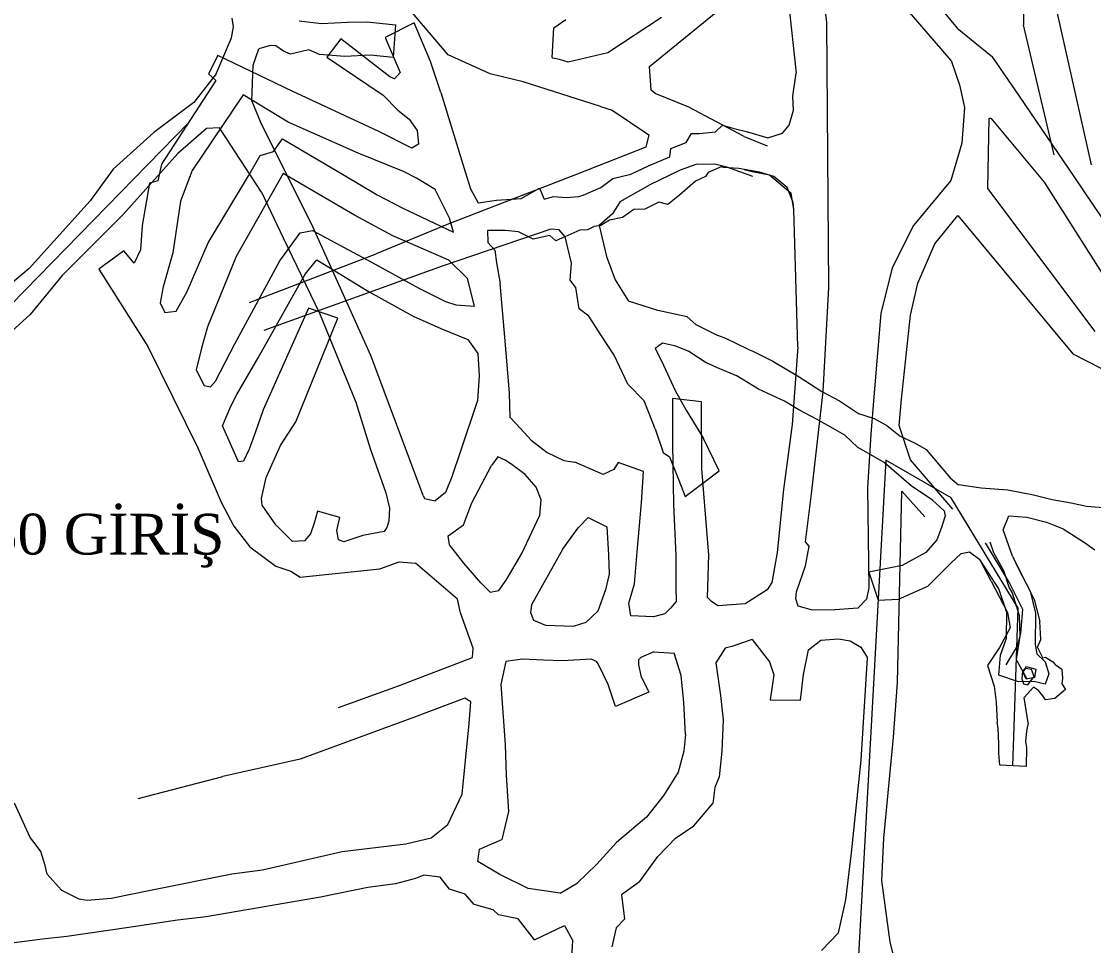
# Model space of a CAD drawing. Header units: metres. Extents: x 539087 to 539738, y 4477622 to 4478004.
# Drawn here: x 539239.9 to 539371.5, y 4477763 to 4477876.4 of the extents above; entities that cross this region are included whole.
import ezdxf

# ---------------------------------------------------------------- set-up
doc = ezdxf.new("R2010")
doc.units = ezdxf.units.M
for name, color, linetype, lineweight in [('GEOFENCE', 3, 'Continuous', 0), ('KAT_1440', 85, 'Continuous', 0), ('KAT_1450', 113, 'Continuous', 0), ('KAT_1457_ÜST', 1, 'Continuous', 0), ('YAZıLAR', 1, 'Continuous', 0)]:
    doc.layers.add(name, color=color, linetype=linetype, lineweight=lineweight)
doc.styles.get("Standard").update_dxf_attribs({"font": 'times.ttf'})

msp = doc.modelspace()

# ---------------------------------------------------------------- linework, layer by layer
at = {"layer": 'GEOFENCE'}
for p, q in [((539233.03, 4477835.89), (539260.45, 4477863.99, 1443.62)), ((539345.99, 4477822.56, 1447.53), (539342.55, 4477760.35)), ((539354.02, 4477817.93, 1453.49), (539345.99, 4477822.56, 1447.53)), ((539362.21, 4477804.4, 1458.7), (539354.02, 4477817.93, 1453.49)), ((539361.58, 4477785.06, 1451.94), (539362.21, 4477804.4, 1458.7))]:
    msp.add_line(p, q, dxfattribs=at)
at = {"layer": 'KAT_1440'}
for p, q in [((539348.05, 4477883.74, 1445.96), (539354.74, 4477875.54, 1446.83)), ((539338.76, 4477876.24, 1441.92), (539338.18, 4477881.17, 1441.72)), ((539353.99, 4477871.58, 1443.44), (539345.11, 4477881.93, 1446.18)), ((539334.05, 4477878.7, 1441.94), (539335, 4477870.02, 1442.27)), ((539288.13, 4477876.19, 1442.1), (539284.54, 4477874.42, 1442.11)), ((539290.13, 4477871.45, 1442.17), (539288.13, 4477876.19, 1442.1)), ((539338.98, 4477843.73, 1442.38), (539338.76, 4477876.24, 1441.92)), ((539284.54, 4477874.42, 1442.11), (539286.39, 4477870.13, 1442.1)), ((539354.74, 4477875.54, 1446.83), (539359.06, 4477872.04, 1443.44)), ((539279.1, 4477874.25, 1442.46), (539277.4, 4477872, 1442.46)), ((539285.14, 4477869.57, 1442.17), (539279.1, 4477874.25, 1442.46)), ((539264.01, 4477872.18, 1443.56), (539262.86, 4477869.95, 1443.64)), ((539273.16, 4477867.83, 1442.69), (539264.01, 4477872.18, 1443.56)), ((539277.4, 4477872, 1442.46), (539284.32, 4477867.31, 1441.98)), ((539362.4, 4477867.22, 1441.87), (539359.06, 4477872.04, 1443.44)), ((539291.4, 4477867.66, 1442), (539290.13, 4477871.45, 1442.17)), ((539353.99, 4477871.58, 1443.44), (539355.03, 4477868.61, 1442.36)), ((539263.78, 4477869.11, 1443.64), (539257.11, 4477858.88, 1443.6)), ((539262.86, 4477869.95, 1443.64), (539263.78, 4477869.11, 1443.64)), ((539285.7, 4477869.33, 1442.43), (539285.14, 4477869.57, 1442.17)), ((539286.39, 4477870.13, 1442.1), (539285.7, 4477869.33, 1442.43)), ((539334.58, 4477867.22, 1442.27), (539335, 4477870.02, 1442.27)), ((539283.78, 4477862.87, 1442.15), (539273.16, 4477867.83, 1442.69)), ((539355.03, 4477868.61, 1442.36), (539355.65, 4477865.81, 1442.36)), ((539267.13, 4477867.39, 1443.14), (539260.87, 4477858.1, 1443.59)), ((539272.67, 4477864.03, 1442.36), (539267.13, 4477867.39, 1443.14)), ((539284.32, 4477867.31, 1441.98), (539286.12, 4477865.51, 1442.12)), ((539291.4, 4477867.66, 1442), (539294.4, 4477857.79, 1442.2)), ((539334.65, 4477865.47, 1442.32), (539334.58, 4477867.22, 1442.27)), ((539369.17, 4477857.23, 1439.57), (539362.4, 4477867.22, 1441.87)), ((539286.12, 4477865.51, 1442.12), (539287.5, 4477864.39, 1442.04)), ((539334.12, 4477863.64, 1442.48), (539334.65, 4477865.47, 1442.32)), ((539355.65, 4477865.81, 1442.36), (539355.33, 4477861.43, 1442.26)), ((539281.23, 4477860.21, 1441.88), (539272.67, 4477864.03, 1442.36)), ((539287.5, 4477864.39, 1442.04), (539288.5, 4477863.01, 1441.25)), ((539358.5, 4477855.89, 1442.27), (539358.65, 4477864.5, 1442.2)), ((539358.65, 4477864.5, 1442.2), (539358.87, 4477864.51, 1442.34)), ((539358.87, 4477864.51, 1442.34), (539365.43, 4477856.67, 1439.84)), ((539287.84, 4477860.83, 1441.07), (539283.78, 4477862.87, 1442.15)), ((539288.5, 4477863.01, 1441.25), (539288.64, 4477861.34, 1441.27)), ((539321.48, 4477861.53, 1442.67), (539322.15, 4477862.64, 1442.69)), ((539322.15, 4477862.64, 1442.69), (539323.12, 4477862.61, 1442.71)), ((539323.12, 4477862.61, 1442.71), (539325.09, 4477862.82, 1442.71)), ((539325.09, 4477862.82, 1442.71), (539325.94, 4477863.67, 1442.68)), ((539325.94, 4477863.67, 1442.68), (539327.21, 4477863.27, 1442.66)), ((539327.21, 4477863.27, 1442.66), (539329.01, 4477862.82, 1442.78)), ((539329.01, 4477862.82, 1442.78), (539331.53, 4477862.1, 1442.69)), ((539331.53, 4477862.1, 1442.69), (539333.31, 4477862.65, 1442.44)), ((539333.31, 4477862.65, 1442.44), (539334.12, 4477863.64, 1442.48)), ((539270.87, 4477860.4, 1445), (539271.95, 4477861.99, 1442.35)), ((539271.95, 4477861.99, 1442.35), (539279.52, 4477857.51, 1442.47)), ((539288.64, 4477861.34, 1441.27), (539287.84, 4477860.83, 1441.07)), ((539319.61, 4477860.8, 1442.71), (539321.48, 4477861.53, 1442.67)), ((539355.33, 4477861.43, 1442.26), (539353.95, 4477856.86, 1442.17)), ((539267.79, 4477857.45, 1443.45), (539269.24, 4477859.95, 1445.3)), ((539269.24, 4477859.95, 1445.3), (539270.87, 4477860.4, 1445)), ((539286.82, 4477857.95, 1442.14), (539281.23, 4477860.21, 1441.88)), ((539319.47, 4477859.78, 1442.74), (539319.61, 4477860.8, 1442.71)), ((539257.11, 4477858.88, 1443.6), (539256.68, 4477856.82, 1443.75)), ((539314.69, 4477857.65, 1443.1), (539316.88, 4477858.65, 1442.83)), ((539316.88, 4477858.65, 1442.83), (539319.47, 4477859.78, 1442.74)), ((539325.86, 4477858.6, 1442.87), (539324.18, 4477857.83, 1442.84)), ((539325.86, 4477858.51, 1442.81), (539325.86, 4477858.6, 1442.87)), ((539326.02, 4477858.47, 1442.75), (539325.86, 4477858.51, 1442.81)), ((539251.2, 4477858.24, 1450.28), (539248.38, 4477854.38, 1449.83)), ((539260.87, 4477858.1, 1443.59), (539259.43, 4477854.34, 1443.71)), ((539262.82, 4477849.2, 1442.69), (539267.79, 4477857.45, 1443.45)), ((539272.04, 4477857.71, 1445.27), (539266.29, 4477847.53, 1442.77)), ((539280.8, 4477852.61, 1441.59), (539272.04, 4477857.71, 1445.27)), ((539279.52, 4477857.51, 1442.47), (539283.56, 4477855.11, 1442.18)), ((539288.41, 4477857.16, 1442.13), (539286.82, 4477857.95, 1442.14)), ((539294.4, 4477857.79, 1442.2), (539295.04, 4477855.85, 1442.03)), ((539312.51, 4477857.09, 1443.01), (539314.69, 4477857.65, 1443.1)), ((539323.86, 4477857.36, 1442.91), (539322.64, 4477856.77, 1442.88)), ((539324.18, 4477857.83, 1442.84), (539323.86, 4477857.36, 1442.91)), ((539327.97, 4477858.33, 1442.8), (539326.02, 4477858.47, 1442.75)), ((539330.5, 4477857.89, 1442.7), (539327.97, 4477858.33, 1442.8)), ((539328.6, 4477858.21, 1442.62), (539329.58, 4477857.97, 1442.42)), ((539329.58, 4477857.97, 1442.62), (539331.73, 4477857.54, 1442.42)), ((539332.26, 4477857.35, 1442.43), (539330.5, 4477857.89, 1442.7)), ((539331.73, 4477857.54, 1442.42), (539334.36, 4477855.31, 1442.42)), ((539333.87, 4477855.99, 1442.42), (539332.26, 4477857.35, 1442.43)), ((539379.72, 4477841.63, 1434.59), (539369.17, 4477857.23, 1439.57)), ((539255.64, 4477856.52, 1443.79), (539254.75, 4477851.35, 1443)), ((539256.68, 4477856.82, 1443.75), (539255.64, 4477856.52, 1443.79)), ((539290.69, 4477855.78, 1442.14), (539288.41, 4477857.16, 1442.13)), ((539301.26, 4477854.67, 1442.76), (539303.51, 4477855.91, 1442.86)), ((539303.51, 4477855.91, 1442.86), (539304.08, 4477854.57, 1442.86)), ((539308.84, 4477855.05, 1442.92), (539311.01, 4477855.99, 1443.05)), ((539311.01, 4477855.99, 1443.05), (539312.51, 4477857.09, 1443.01)), ((539322.64, 4477856.77, 1442.88), (539320.67, 4477855.06, 1443.05)), ((539334.6, 4477854.17, 1442.48), (539333.87, 4477855.99, 1442.42)), ((539353.95, 4477856.86, 1442.17), (539349.38, 4477851.36, 1442.71)), ((539371.69, 4477838.34, 1442.1), (539358.5, 4477855.89, 1442.27)), ((539365.43, 4477856.67, 1439.84), (539376.45, 4477839.26, 1434.72)), ((539283.56, 4477855.11, 1442.18), (539286.73, 4477853.49, 1442.28)), ((539292.45, 4477852.25, 1442.24), (539290.69, 4477855.78, 1442.14)), ((539295.04, 4477855.85, 1442.03), (539295.96, 4477854.12, 1442.03)), ((539298.23, 4477854.47, 1442.41), (539301.26, 4477854.67, 1442.76)), ((539304.08, 4477854.57, 1442.86), (539305.2, 4477854.91, 1442.8)), ((539305.2, 4477854.91, 1442.8), (539306.78, 4477854.76, 1442.83)), ((539306.78, 4477854.76, 1442.83), (539308.31, 4477854.9, 1442.92)), ((539308.31, 4477854.9, 1442.92), (539308.84, 4477855.05, 1442.92)), ((539320.67, 4477855.06, 1443.05), (539319.24, 4477853.93, 1443.14)), ((539334.72, 4477853.29, 1442.47), (539334.36, 4477855.31, 1442.42)), ((539248.38, 4477854.38, 1449.83), (539240.87, 4477846.08, 1448.09)), ((539259.43, 4477854.34, 1443.71), (539258.49, 4477847.98, 1443)), ((539286.73, 4477853.49, 1442.28), (539292.95, 4477850.52, 1442.24)), ((539295.96, 4477854.12, 1442.03), (539298.23, 4477854.47, 1442.41)), ((539315.05, 4477853.31, 1443.11), (539313.67, 4477852.34, 1443.13)), ((539316.42, 4477853.36, 1443.04), (539315.05, 4477853.31, 1443.11)), ((539318.12, 4477854.19, 1443.02), (539316.42, 4477853.36, 1443.04)), ((539319.24, 4477853.93, 1443.14), (539318.12, 4477854.19, 1443.02)), ((539334.72, 4477853.29, 1442.47), (539334.6, 4477854.17, 1442.48)), ((539335.21, 4477836.45, 1442.18), (539334.72, 4477853.29, 1442.47)), ((539252.36, 4477852.67, 1449.98), (539244.94, 4477845.22, 1448.42)), ((539285.49, 4477850.09, 1442.27), (539280.8, 4477852.61, 1441.59)), ((539292.95, 4477850.52, 1442.24), (539292.45, 4477852.25, 1442.24)), ((539312.1, 4477851.98, 1443.02), (539311.03, 4477851.36, 1443.07)), ((539313.67, 4477852.34, 1443.13), (539312.1, 4477851.98, 1443.02)), ((539352.01, 4477849.08, 1442.87), (539354.82, 4477852.56, 1442.52)), ((539354.82, 4477852.56, 1442.52), (539368.94, 4477835.62, 1442.31)), ((539254.75, 4477851.35, 1443), (539254.55, 4477848.37, 1443.57)), ((539274.11, 4477850.45, 1444.86), (539275.63, 4477850.74, 1444.86)), ((539282.81, 4477835.38, 1445.38), (539275.5, 4477851.56, 1449.11)), ((539275.63, 4477850.74, 1444.86), (539282.9, 4477846.83, 1441.96)), ((539299.27, 4477850.75, 1442.66), (539297.11, 4477850.73, 1442.36)), ((539297.11, 4477850.73, 1442.36), (539297.17, 4477849.25, 1442.2)), ((539300.92, 4477850.56, 1442.99), (539299.27, 4477850.75, 1442.66)), ((539308.43, 4477850.76, 1443.03), (539305.51, 4477849.48, 1442.94)), ((539309.39, 4477850.81, 1442.95), (539308.43, 4477850.76, 1443.03)), ((539310.2, 4477851.24, 1443.02), (539309.39, 4477850.81, 1442.95)), ((539311.03, 4477851.36, 1443.07), (539310.2, 4477851.24, 1443.02)), ((539349.38, 4477851.36, 1442.71), (539346.78, 4477846.17, 1441.9)), ((539271.63, 4477847.03, 1443.59), (539274.11, 4477850.45, 1444.86)), ((539272.06, 4477849.85, 1449.63), (539276.48, 4477840.61, 1446.87)), ((539292.39, 4477847.09, 1442.31), (539285.49, 4477850.09, 1442.27)), ((539302.71, 4477849.67, 1442.94), (539300.92, 4477850.56, 1442.99)), ((539304.75, 4477850.12, 1442.94), (539302.71, 4477849.67, 1442.94)), ((539305.51, 4477849.48, 1442.94), (539304.75, 4477850.12, 1442.94)), ((539252.48, 4477848.25, 1443.81), (539249.41, 4477845.98, 1443.93)), ((539253.76, 4477846.73, 1443.22), (539252.48, 4477848.25, 1443.81)), ((539254.55, 4477848.37, 1443.57), (539253.76, 4477846.73, 1443.22)), ((539258.49, 4477847.98, 1443), (539257.3, 4477843.81, 1443)), ((539260.22, 4477843.17, 1443), (539262.82, 4477849.2, 1442.69)), ((539297.17, 4477849.25, 1442.2), (539298.03, 4477848.32, 1442.15)), ((539298.03, 4477848.32, 1442.15), (539298.2, 4477846.77, 1442.08)), ((539349.91, 4477844.29, 1441.9), (539352.01, 4477849.08, 1442.87)), ((539266.29, 4477847.53, 1442.77), (539264.41, 4477842.91, 1442.95)), ((539266.12, 4477836.81, 1442.77), (539271.63, 4477847.03, 1443.59)), ((539274.73, 4477845.36, 1443.59), (539276.18, 4477847.12, 1444.47)), ((539276.18, 4477847.12, 1444.47), (539282.58, 4477843.19, 1441.92)), ((539282.9, 4477846.83, 1441.96), (539288.79, 4477843.6, 1441.99)), ((539294.67, 4477844.83, 1442.3), (539292.39, 4477847.09, 1442.31)), ((539298.2, 4477846.77, 1442.08), (539298.66, 4477844.23, 1442.14)), ((539240.87, 4477846.08, 1448.09), (539238.3, 4477843.91, 1447.55)), ((539249.41, 4477845.98, 1443.93), (539255.43, 4477836.49, 1442.89)), ((539268.96, 4477835.1, 1443.17), (539274.73, 4477845.36, 1443.59)), ((539346.78, 4477846.17, 1441.9), (539345.37, 4477840.54, 1441.49)), ((539244.94, 4477845.22, 1448.42), (539240.99, 4477840.44, 1447.45)), ((539295.51, 4477841.45, 1442.01), (539294.67, 4477844.83, 1442.3)), ((539299.24, 4477837.65, 1441.2), (539298.66, 4477844.23, 1442.14)), ((539349.02, 4477840.35, 1441.49), (539349.91, 4477844.29, 1441.9)), ((539257.3, 4477843.81, 1443), (539256.93, 4477841.85, 1442.86)), ((539258.9, 4477840.82, 1443), (539260.22, 4477843.17, 1443)), ((539264.41, 4477842.91, 1442.95), (539262.77, 4477838.93, 1443)), ((539282.58, 4477843.19, 1441.92), (539287.99, 4477840.24, 1441.94)), ((539288.79, 4477843.6, 1441.99), (539291.95, 4477842.02, 1442.14)), ((539338.3, 4477830.98, 1441.87), (539338.98, 4477843.73, 1442.38)), ((539256.93, 4477841.85, 1442.86), (539257.52, 4477840.69, 1442.86)), ((539291.95, 4477842.02, 1442.14), (539293.24, 4477841.61, 1442.14)), ((539293.24, 4477841.61, 1442.14), (539295.51, 4477841.45, 1442.01)), ((539240.99, 4477840.44, 1447.45), (539237.32, 4477837.09, 1446.73)), ((539257.52, 4477840.69, 1442.86), (539258.9, 4477840.82, 1443)), ((539275.14, 4477841.22, 1442.58), (539269.6, 4477828.72, 1442.39)), ((539278.77, 4477839.98, 1442.53), (539275.14, 4477841.22, 1442.58)), ((539276.48, 4477840.61, 1446.87), (539280.96, 4477829.67, 1444.43)), ((539287.99, 4477840.24, 1441.94), (539291.39, 4477838.73, 1443.68)), ((539345.37, 4477840.54, 1441.49), (539344.51, 4477830.33, 1440.7)), ((539347.92, 4477830.05, 1440.81), (539349.02, 4477840.35, 1441.49)), ((539262.77, 4477838.93, 1443), (539262.04, 4477836.29, 1443)), ((539273.59, 4477827.27, 1442.18), (539278.77, 4477839.98, 1442.53)), ((539291.39, 4477838.73, 1443.68), (539294.71, 4477837.38, 1442.1)), ((539299.81, 4477830.83, 1441.24), (539299.24, 4477837.65, 1441.2)), ((539255.43, 4477836.49, 1442.89), (539261.59, 4477824.09, 1442.7)), ((539262.04, 4477836.29, 1443), (539261.37, 4477833.63, 1442.7)), ((539263.72, 4477832.26, 1442.64), (539266.12, 4477836.81, 1442.77)), ((539294.71, 4477837.38, 1442.1), (539295.94, 4477835.63, 1442.07)), ((539335.21, 4477836.45, 1442.18), (539334.48, 4477826.95, 1441.75)), ((539266.35, 4477830.63, 1442.72), (539268.96, 4477835.1, 1443.17)), ((539289.22, 4477818.23, 1441.8), (539282.81, 4477835.38, 1445.38)), ((539295.94, 4477835.63, 1442.07), (539296.1, 4477832.92, 1441.93)), ((539368.94, 4477835.62, 1442.31), (539374.23, 4477832.92, 1442.27)), ((539261.37, 4477833.63, 1442.7), (539262.36, 4477831.7, 1442.62)), ((539263.11, 4477831.54, 1442.62), (539263.72, 4477832.26, 1442.64)), ((539296.1, 4477832.92, 1441.93), (539295.88, 4477829.86, 1441.79)), ((539262.36, 4477831.7, 1442.62), (539263.11, 4477831.54, 1442.62)), ((539336.88, 4477818.43, 1441.71), (539338.3, 4477830.98, 1441.87)), ((539265.64, 4477829.19, 1442.67), (539266.35, 4477830.63, 1442.72)), ((539280.96, 4477829.67, 1444.43), (539282.72, 4477823.99, 1443.23)), ((539295.88, 4477829.86, 1441.79), (539293.82, 4477823.68, 1441.76)), ((539299.91, 4477827.8, 1441.89), (539299.81, 4477830.83, 1441.24)), ((539323.39, 4477829.73, 1441.51), (539319.8, 4477830.12, 1441.51)), ((539319.8, 4477830.12, 1441.51), (539319.81, 4477824.57, 1441.51)), ((539323.41, 4477821.49, 1441.51), (539323.39, 4477829.73, 1441.51)), ((539344.51, 4477830.33, 1440.7), (539344.16, 4477825.75, 1440.54)), ((539347.62, 4477826.8, 1440.73), (539347.92, 4477830.05, 1440.81)), ((539264.6, 4477826.79, 1442.42), (539265.64, 4477829.19, 1442.67)), ((539269.6, 4477828.72, 1442.39), (539268.64, 4477826.04, 1443.14)), ((539271.7, 4477824.37, 1442.24), (539273.59, 4477827.27, 1442.18)), ((539301.15, 4477826.45, 1441.95), (539299.91, 4477827.8, 1441.89)), ((539334.48, 4477826.95, 1441.75), (539333.43, 4477818.95, 1440.48)), ((539266.55, 4477822.36, 1442.76), (539264.6, 4477826.79, 1442.42)), ((539268.64, 4477826.04, 1443.14), (539267.87, 4477823.9, 1443.09)), ((539302.46, 4477825, 1441.99), (539301.15, 4477826.45, 1441.95)), ((539344.16, 4477825.75, 1440.54), (539343.76, 4477819.18, 1440.54)), ((539349, 4477822.6, 1440.48), (539347.62, 4477826.8, 1440.73)), ((539269.96, 4477820.45, 1442.66), (539271.7, 4477824.37, 1442.24)), ((539302.46, 4477825, 1441.99), (539304.42, 4477823.49, 1441.79)), ((539319.81, 4477824.57, 1441.51), (539319.93, 4477817.12, 1441.56)), ((539261.59, 4477824.09, 1442.7), (539264.42, 4477817.42, 1442.16)), ((539267.87, 4477823.9, 1443.09), (539267.16, 4477822.45, 1442.83)), ((539282.72, 4477823.99, 1443.23), (539284.62, 4477818.56, 1442.1)), ((539293.82, 4477823.68, 1441.76), (539292.73, 4477820.53, 1442)), ((539298.37, 4477822.98, 1441.92), (539297.62, 4477821.92, 1441.6)), ((539299.27, 4477822.55, 1442.15), (539298.37, 4477822.98, 1441.92)), ((539304.42, 4477823.49, 1441.79), (539306.49, 4477822.51, 1441.5)), ((539267.16, 4477822.45, 1442.83), (539266.55, 4477822.36, 1442.76)), ((539295.2, 4477817.32, 1441.67), (539297.62, 4477821.92, 1441.6)), ((539299.98, 4477822.1, 1442), (539299.27, 4477822.55, 1442.15)), ((539301.73, 4477820.8, 1441.88), (539299.98, 4477822.1, 1442)), ((539306.49, 4477822.51, 1441.5), (539307.84, 4477822.31, 1441.45)), ((539311.32, 4477820.79, 1441.35), (539307.84, 4477822.31, 1441.45)), ((539313.15, 4477822.29, 1441.19), (539312.63, 4477821.41, 1441.28)), ((539316.25, 4477821.18, 1441.11), (539313.15, 4477822.29, 1441.19)), ((539354.21, 4477816.54, 1440.04), (539349, 4477822.6, 1440.48)), ((539269.4, 4477817.84, 1442.31), (539269.96, 4477820.45, 1442.66)), ((539292.73, 4477820.53, 1442), (539291.95, 4477818.61, 1441.59)), ((539303.1, 4477819.25, 1441.56), (539301.73, 4477820.8, 1441.88)), ((539312.63, 4477821.41, 1441.28), (539311.32, 4477820.79, 1441.35)), ((539315.99, 4477817.33, 1441.06), (539316.25, 4477821.18, 1441.11)), ((539324.27, 4477810.92, 1441.39), (539323.41, 4477821.49, 1441.51)), ((539303.7, 4477817.69, 1441.36), (539303.1, 4477819.25, 1441.56)), ((539343.76, 4477819.18, 1440.54), (539343.89, 4477806.91, 1441.12)), ((539269.46, 4477817.03, 1442.2), (539269.4, 4477817.84, 1442.31)), ((539284.62, 4477818.56, 1442.1), (539285.08, 4477816.68, 1441.76)), ((539289.22, 4477818.23, 1441.8), (539289.39, 4477817.84, 1441.72)), ((539289.39, 4477817.84, 1441.72), (539290.69, 4477817.59, 1441.51)), ((539291.95, 4477818.61, 1441.59), (539290.69, 4477817.59, 1441.51)), ((539333.43, 4477818.95, 1440.48), (539332.66, 4477811.24, 1440.99)), ((539336.15, 4477812.56, 1441.07), (539336.88, 4477818.43, 1441.71)), ((539347.41, 4477795.29, 1440.98), (539347.97, 4477818.78, 1440.55)), ((539347.97, 4477818.78, 1440.55), (539350.79, 4477815.63, 1440.28)), ((539264.42, 4477817.42, 1442.16), (539265.97, 4477814.45, 1442.1)), ((539271.15, 4477814.61, 1442.11), (539269.46, 4477817.03, 1442.2)), ((539285.08, 4477816.68, 1441.76), (539285.01, 4477815.1, 1441.64)), ((539294.16, 4477814.64, 1441.43), (539295.2, 4477817.32, 1441.67)), ((539303.52, 4477815.82, 1441.1), (539303.7, 4477817.69, 1441.36)), ((539315.48, 4477811.32, 1440.89), (539315.99, 4477817.33, 1441.06)), ((539319.93, 4477817.12, 1441.56), (539320.22, 4477810.85, 1441.28)), ((539276.24, 4477816.3, 1441.79), (539275.86, 4477814.83, 1441.72)), ((539279.01, 4477815.53, 1441.96), (539276.24, 4477816.3, 1441.79)), ((539278.61, 4477813.95, 1442.11), (539279.01, 4477815.53, 1441.96)), ((539285.01, 4477815.1, 1441.64), (539284.78, 4477814.31, 1441.56)), ((539301.33, 4477811.1, 1441.11), (539303.52, 4477815.82, 1441.1)), ((539308.22, 4477814.27, 1441.06), (539309.47, 4477815.55, 1441.16)), ((539309.47, 4477815.55, 1441.16), (539311.74, 4477814.4, 1440.98)), ((539265.97, 4477814.45, 1442.1), (539267.96, 4477811.94, 1442.05)), ((539273.18, 4477812.59, 1442.04), (539271.15, 4477814.61, 1442.11)), ((539275.86, 4477814.83, 1441.72), (539275.41, 4477813.53, 1441.45)), ((539278.85, 4477812.81, 1441.67), (539278.61, 4477813.95, 1442.11)), ((539284.42, 4477813.8, 1441.52), (539281.82, 4477813.34, 1441.33)), ((539284.78, 4477814.31, 1441.56), (539284.42, 4477813.8, 1441.52)), ((539292.3, 4477813.3, 1441.25), (539294.16, 4477814.64, 1441.43)), ((539306.31, 4477811.6, 1441.13), (539308.22, 4477814.27, 1441.06)), ((539311.74, 4477814.4, 1440.98), (539311.96, 4477810.95, 1441.06)), ((539274.64, 4477812.65, 1441.92), (539273.18, 4477812.59, 1442.04)), ((539275.41, 4477813.53, 1441.45), (539274.64, 4477812.65, 1441.92)), ((539279.47, 4477812.54, 1441.67), (539278.85, 4477812.81, 1441.67)), ((539281.82, 4477813.34, 1441.33), (539279.47, 4477812.54, 1441.67)), ((539292.46, 4477812.18, 1441.18), (539292.3, 4477813.3, 1441.25)), ((539336.6, 4477812.03, 1441.16), (539336.15, 4477812.56, 1441.07)), ((539267.96, 4477811.94, 1442.05), (539271.13, 4477809.57, 1442.02)), ((539294.23, 4477809.92, 1441.1), (539292.46, 4477812.18, 1441.18)), ((539306.31, 4477811.6, 1441.13), (539302.5, 4477804.83, 1441.12)), ((539315.15, 4477807.41, 1440.78), (539315.48, 4477811.32, 1440.89)), ((539332.66, 4477811.24, 1440.99), (539332.01, 4477807.55, 1440.81)), ((539336.13, 4477809.59, 1440.91), (539336.6, 4477812.03, 1441.16)), ((539283.91, 4477809.22, 1441.43), (539286.27, 4477810.11, 1441.27)), ((539286.27, 4477810.11, 1441.27), (539288.29, 4477809.91, 1441.25)), ((539293.43, 4477805.51, 1441.1), (539288.29, 4477809.91, 1441.25)), ((539296.29, 4477807.51, 1441.11), (539294.23, 4477809.92, 1441.1)), ((539299.42, 4477807.86, 1441.11), (539301.33, 4477811.1, 1441.11)), ((539311.96, 4477810.95, 1441.06), (539312.04, 4477808.56, 1440.89)), ((539320.22, 4477810.85, 1441.28), (539320.23, 4477806.98, 1441.09)), ((539324.09, 4477805.72, 1441.12), (539324.27, 4477810.92, 1441.39)), ((539271.13, 4477809.57, 1442.02), (539272.97, 4477808.96, 1441.92)), ((539272.97, 4477808.96, 1441.92), (539274.14, 4477808.2, 1441.4)), ((539274.14, 4477808.2, 1441.4), (539283.91, 4477809.22, 1441.43)), ((539312.04, 4477808.56, 1440.89), (539311.6, 4477806.65, 1441.09)), ((539335.01, 4477806.41, 1440.93), (539336.13, 4477809.59, 1440.91)), ((539297.46, 4477806.38, 1441.11), (539296.29, 4477807.51, 1441.11)), ((539298.5, 4477806.58, 1441.12), (539299.42, 4477807.86, 1441.11)), ((539314.47, 4477805.02, 1440.96), (539315.15, 4477807.41, 1440.78)), ((539332.01, 4477807.55, 1440.81), (539331.45, 4477806.64, 1440.82)), ((539297.46, 4477806.38, 1441.11), (539298.5, 4477806.58, 1441.12)), ((539311.6, 4477806.65, 1441.09), (539310.64, 4477804.03, 1441.03)), ((539320.23, 4477806.98, 1441.09), (539320.25, 4477805.21, 1440.99)), ((539331.45, 4477806.64, 1440.82), (539328.73, 4477804.93, 1440.79)), ((539334.93, 4477805.54, 1440.85), (539335.01, 4477806.41, 1440.93)), ((539343.89, 4477806.91, 1441.12), (539343.61, 4477805.53, 1441.12)), ((539293.82, 4477803.84, 1441.1), (539293.43, 4477805.51, 1441.1)), ((539302.5, 4477804.83, 1441.12), (539302.39, 4477803.89, 1441.12)), ((539314.71, 4477803.45, 1440.94), (539314.47, 4477805.02, 1440.96)), ((539320.25, 4477805.21, 1440.99), (539319.55, 4477804.39, 1440.88)), ((539324.59, 4477805.21, 1441.13), (539324.09, 4477805.72, 1441.12)), ((539325.39, 4477804.69, 1440.82), (539324.59, 4477805.21, 1441.13)), ((539328.73, 4477804.93, 1440.79), (539325.39, 4477804.69, 1440.82)), ((539335.24, 4477804.65, 1440.98), (539334.93, 4477805.54, 1440.85)), ((539336.98, 4477804.15, 1441.17), (539335.24, 4477804.65, 1440.98)), ((539343.61, 4477805.53, 1441.12), (539342.57, 4477804.39, 1441.16)), ((539295.36, 4477799.52, 1441.17), (539293.82, 4477803.84, 1441.1)), ((539302.39, 4477803.89, 1441.12), (539302.76, 4477802.92, 1441.12)), ((539309.22, 4477802.68, 1441.03), (539310.64, 4477804.03, 1441.03)), ((539317.47, 4477803.34, 1440.7), (539314.71, 4477803.45, 1440.94)), ((539318.86, 4477803.73, 1440.75), (539317.47, 4477803.34, 1440.7)), ((539319.55, 4477804.39, 1440.88), (539318.86, 4477803.73, 1440.75)), ((539339.75, 4477804.19, 1441), (539336.98, 4477804.15, 1441.17)), ((539342.57, 4477804.39, 1441.16), (539339.75, 4477804.19, 1441)), ((539302.76, 4477802.92, 1441.12), (539304.23, 4477802.34, 1441.12)), ((539304.23, 4477802.34, 1441.12), (539307.67, 4477802.22, 1441.12)), ((539307.67, 4477802.22, 1441.12), (539309.22, 4477802.68, 1441.03)), ((539338.01, 4477800.47, 1440.89), (539340.19, 4477800.65, 1441)), ((539340.19, 4477800.65, 1441), (539341.62, 4477800.42, 1441.07)), ((539295.28, 4477798.37, 1441.21), (539295.36, 4477799.52, 1441.17)), ((539326.29, 4477799.5, 1440.95), (539325.15, 4477797.7, 1441.12)), ((539327.11, 4477799.72, 1440.95), (539326.29, 4477799.5, 1440.95)), ((539329.6, 4477800.55, 1440.82), (539327.11, 4477799.72, 1440.95)), ((539329.6, 4477800.55, 1440.82), (539331.72, 4477797.84, 1440.74)), ((539335.87, 4477796.28, 1441.28), (539336.49, 4477799.3, 1441.02)), ((539336.49, 4477799.3, 1441.02), (539338.01, 4477800.47, 1440.89)), ((539341.62, 4477800.42, 1441.07), (539342.92, 4477799.64, 1440.9)), ((539342.92, 4477799.64, 1440.9), (539343.73, 4477798.33, 1440.9)), ((539286.2, 4477794.87, 1441.3), (539295.28, 4477798.37, 1441.21)), ((539301.42, 4477798.14, 1440.99), (539299.37, 4477797.87, 1440.91)), ((539303.99, 4477798.04, 1440.99), (539301.42, 4477798.14, 1440.99)), ((539306.31, 4477797.96, 1440.99), (539303.99, 4477798.04, 1440.99)), ((539309.82, 4477798.16, 1440.99), (539306.31, 4477797.96, 1440.99)), ((539310.49, 4477797.85, 1440.99), (539309.82, 4477798.16, 1440.99)), ((539315.66, 4477798.09, 1440.99), (539315.65, 4477797.52, 1440.97)), ((539315.94, 4477798.37, 1440.99), (539315.66, 4477798.09, 1440.99)), ((539317.54, 4477799.05, 1440.99), (539315.94, 4477798.37, 1440.99)), ((539317.54, 4477799.05, 1440.99), (539320.01, 4477798.88, 1440.85)), ((539320.89, 4477796.17, 1441.21), (539320.01, 4477798.88, 1440.85)), ((539342.98, 4477785.75, 1440.67), (539343.73, 4477798.33, 1440.9)), ((539299.37, 4477797.87, 1440.91), (539298.77, 4477795.04, 1441.39)), ((539310.71, 4477797.59, 1440.99), (539310.49, 4477797.85, 1440.99)), ((539311.91, 4477795.03, 1440.96), (539310.71, 4477797.59, 1440.99)), ((539315.65, 4477797.52, 1440.97), (539315.91, 4477796.11, 1440.95)), ((539325.15, 4477797.7, 1441.12), (539325.72, 4477793.7, 1441.12)), ((539331.72, 4477797.84, 1440.74), (539332.26, 4477796.23, 1441.18)), ((539315.91, 4477796.11, 1440.95), (539316.91, 4477794.1, 1440.91)), ((539321.22, 4477792.83, 1441.4), (539320.89, 4477796.17, 1441.21)), ((539332.26, 4477796.23, 1441.18), (539331.79, 4477793.18, 1441.21)), ((539335.52, 4477793.13, 1441.18), (539335.87, 4477796.28, 1441.28)), ((539278.83, 4477792.23, 1441.32), (539286.2, 4477794.87, 1441.3)), ((539298.77, 4477795.04, 1441.39), (539299.29, 4477787.68, 1442)), ((539312.82, 4477792.36, 1440.91), (539311.91, 4477795.03, 1440.96)), ((539316.91, 4477794.1, 1440.91), (539312.82, 4477792.36, 1440.91)), ((539346.95, 4477788.57, 1440.81), (539347.41, 4477795.29, 1440.98)), ((539294.32, 4477793.37, 1441.28), (539288.16, 4477791.02, 1441.3)), ((539295.05, 4477792.94, 1441.55), (539294.32, 4477793.37, 1441.28)), ((539294.87, 4477790.27, 1441.78), (539295.05, 4477792.94, 1441.55)), ((539321.42, 4477788.9, 1441.49), (539321.22, 4477792.83, 1441.4)), ((539325.72, 4477793.7, 1441.12), (539326.02, 4477790.72, 1441.58)), ((539331.79, 4477793.18, 1441.21), (539335.52, 4477793.13, 1441.18)), ((539288.16, 4477791.02, 1441.3), (539274.12, 4477785.87, 1441.02)), ((539294, 4477781.58, 1442.52), (539294.87, 4477790.27, 1441.78)), ((539326.02, 4477790.72, 1441.58), (539325.87, 4477786.87, 1441.49)), ((539321.42, 4477788.9, 1441.49), (539321.22, 4477786.85, 1443.51)), ((539299.29, 4477787.68, 1442), (539299.4, 4477783.94, 1442.37)), ((539345.74, 4477776.19, 1440.51), (539346.95, 4477788.57, 1440.81)), ((539321.22, 4477786.85, 1443.51), (539320.52, 4477784.31, 1441.49)), ((539325.87, 4477786.87, 1441.49), (539325.55, 4477783.71, 1441.49)), ((539274.12, 4477785.87, 1441.02), (539264.64, 4477783.77, 1440.55)), ((539341.77, 4477774.39, 1440.52), (539342.98, 4477785.75, 1440.67)), ((539254.26, 4477781.07, 1440.07), (539264.64, 4477783.77, 1440.55)), ((539299.4, 4477783.94, 1442.37), (539299.7, 4477779.46, 1442.55)), ((539320.52, 4477784.31, 1441.49), (539318.74, 4477781.46, 1441.49)), ((539325.55, 4477783.71, 1441.49), (539325.02, 4477782.41, 1441.49)), ((539325.02, 4477782.41, 1441.49), (539324.75, 4477780.46, 1441.49)), ((539292.26, 4477777.89, 1442.78), (539294, 4477781.58, 1442.52)), ((539318.74, 4477781.46, 1441.49), (539316.63, 4477778.76, 1441.49)), ((539241.01, 4477776.3, 1445.05), (539239.07, 4477780.5, 1444.9)), ((539322.43, 4477777.71, 1441.49), (539324.75, 4477780.46, 1441.49)), ((539299.7, 4477779.46, 1442.55), (539298.89, 4477776.02, 1442.66)), ((539316.63, 4477778.76, 1441.49), (539312.94, 4477775.67, 1441.49)), ((539290.22, 4477776.22, 1443.09), (539292.26, 4477777.89, 1442.78)), ((539320.18, 4477776.21, 1441.49), (539322.43, 4477777.71, 1441.49)), ((539241.62, 4477775.51, 1445.05), (539241.01, 4477776.3, 1445.05)), ((539287.1, 4477775.51, 1443.38), (539290.22, 4477776.22, 1443.09)), ((539296.14, 4477774.85, 1442.96), (539298.89, 4477776.02, 1442.66)), ((539310.48, 4477772.98, 1442.23), (539312.94, 4477775.67, 1441.49)), ((539318, 4477773.95, 1441.49), (539320.18, 4477776.21, 1441.49)), ((539345.49, 4477771.02, 1440.58), (539345.74, 4477776.19, 1440.51)), ((539242.32, 4477774.55, 1445.15), (539241.62, 4477775.51, 1445.05)), ((539242.84, 4477772.85, 1444.94), (539242.32, 4477774.55, 1445.15)), ((539269.5, 4477772.3, 1444.37), (539279.28, 4477774.58, 1444.06)), ((539279.28, 4477774.58, 1444.06), (539287.1, 4477775.51, 1443.38)), ((539295.92, 4477773.34, 1442.99), (539296.14, 4477774.85, 1442.96)), ((539341.08, 4477768.64, 1440.68), (539341.77, 4477774.39, 1440.52)), ((539298.61, 4477771.76, 1442.96), (539295.92, 4477773.34, 1442.99)), ((539315.78, 4477770.86, 1442.25), (539318, 4477773.95, 1441.49)), ((539243.08, 4477771.8, 1444.55), (539242.84, 4477772.85, 1444.94)), ((539244.84, 4477769.84, 1444.38), (539243.08, 4477771.8, 1444.55)), ((539255.97, 4477769.87, 1444.31), (539265.73, 4477771.83, 1444.32)), ((539265.73, 4477771.83, 1444.32), (539269.5, 4477772.3, 1444.37)), ((539302.1, 4477770.01, 1442.9), (539298.61, 4477771.76, 1442.96)), ((539308.11, 4477770.7, 1442.52), (539310.48, 4477772.98, 1442.23)), ((539285.83, 4477770.61, 1443.56), (539282.45, 4477770.16, 1443.84)), ((539288.27, 4477771.27, 1443.39), (539285.83, 4477770.61, 1443.56)), ((539289.3, 4477771.66, 1443.38), (539288.27, 4477771.27, 1443.39)), ((539291.29, 4477771.41, 1443.19), (539289.3, 4477771.66, 1443.38)), ((539292.44, 4477769.93, 1443.13), (539291.29, 4477771.41, 1443.19)), ((539306.05, 4477769.46, 1444.04), (539308.11, 4477770.7, 1442.52)), ((539315.78, 4477770.86, 1442.25), (539313.55, 4477769.23, 1442.26)), ((539346.53, 4477763.45, 1440.86), (539345.49, 4477771.02, 1440.58)), ((539244.84, 4477769.84, 1444.38), (539246.97, 4477768.74, 1444.36)), ((539250.95, 4477768.84, 1444.3), (539255.97, 4477769.87, 1444.31)), ((539282.45, 4477770.16, 1443.84), (539276.64, 4477768.95, 1444.22)), ((539294.37, 4477769.34, 1442.99), (539292.44, 4477769.93, 1443.13)), ((539295.48, 4477768.05, 1443.16), (539294.37, 4477769.34, 1442.99)), ((539306.05, 4477769.46, 1444.04), (539302.1, 4477770.01, 1442.9)), ((539313.55, 4477769.23, 1442.26), (539313.92, 4477766.28, 1442.26)), ((539246.97, 4477768.74, 1444.36), (539248, 4477768.6, 1444.34)), ((539248, 4477768.6, 1444.34), (539250.95, 4477768.84, 1444.3)), ((539276.64, 4477768.95, 1444.22), (539262.59, 4477766.54, 1444.33)), ((539297.83, 4477767.42, 1443.16), (539295.48, 4477768.05, 1443.16)), ((539340.18, 4477764.59, 1440.86), (539341.08, 4477768.64, 1440.68)), ((539262.59, 4477766.54, 1444.33), (539259.08, 4477766.16, 1444.31)), ((539298.46, 4477766.8, 1443.16), (539297.83, 4477767.42, 1443.16)), ((539300.88, 4477766.32, 1443.16), (539298.46, 4477766.8, 1443.16)), ((539253.09, 4477765.26, 1444.3), (539245.48, 4477764.14, 1444.38)), ((539259.08, 4477766.16, 1444.31), (539253.09, 4477765.26, 1444.3)), ((539302.89, 4477763.75, 1443.16), (539300.88, 4477766.32, 1443.16)), ((539302.89, 4477763.75, 1443.16), (539306.55, 4477765.47, 1442.6)), ((539306.55, 4477765.47, 1442.6), (539307.58, 4477763.61, 1442.64)), ((539312.91, 4477765.19, 1442.68), (539312.37, 4477762.87, 1443.38)), ((539312.91, 4477765.19, 1442.68), (539313.92, 4477766.28, 1442.26)), ((539242.51, 4477763.82, 1444.43), (539237.78, 4477763.19, 1444.49)), ((539245.48, 4477764.14, 1444.38), (539242.51, 4477763.82, 1444.43)), ((539338.11, 4477762.41, 1441.22), (539340.18, 4477764.59, 1440.86)), ((539307.41, 4477761.06, 1443.37), (539307.58, 4477763.61, 1442.64)), ((539347.16, 4477760.9, 1441.02), (539346.53, 4477763.45, 1440.86))]:
    msp.add_line(p, q, dxfattribs=at)
at = {"layer": 'KAT_1450'}
for p, q in [((539362.86, 4477886.71, 1454.41), (539362.9, 4477875.96, 1456.32)), ((539316.98, 4477870.83, 1456.68), (539328.16, 4477879.95, 1457.37)), ((539292.29, 4477872.27, 1454.88), (539287.88, 4477877.48, 1454.45)), ((539366.98, 4477877.54, 1456.18), (539371.18, 4477858.8, 1460.37)), ((539265.69, 4477874.38, 1452.6), (539265.95, 4477875.7, 1452.66)), ((539265.95, 4477875.7, 1452.66), (539265.77, 4477876.77, 1453)), ((539274.01, 4477876.43, 1453.7), (539276.76, 4477876.12, 1453.7)), ((539276.76, 4477876.12, 1453.7), (539279.92, 4477876.29, 1454.4)), ((539279.92, 4477876.29, 1454.4), (539282.34, 4477876.31, 1454.4)), ((539282.34, 4477876.31, 1454.4), (539285.84, 4477875.96, 1454.4)), ((539285.84, 4477875.96, 1454.4), (539285.52, 4477871.97, 1454.4)), ((539305.24, 4477875.59, 1456.5), (539306.74, 4477876.63, 1457)), ((539318.47, 4477876.86, 1457.15), (539311.88, 4477872.54, 1456.4)), ((539366.64, 4477860.01, 1460), (539362.9, 4477875.96, 1456.32)), ((539263.81, 4477869.94, 1451.94), (539265.69, 4477874.38, 1452.6)), ((539305.05, 4477871.96, 1455.26), (539305.24, 4477875.59, 1456.5)), ((539268.37, 4477871.01, 1452.25), (539269.07, 4477873.03, 1452.5)), ((539270.44, 4477873.42, 1454.37), (539269.07, 4477873.03, 1452.5)), ((539271.16, 4477873.37, 1453.7), (539270.44, 4477873.42, 1454.37)), ((539272.09, 4477872.74, 1453.7), (539271.16, 4477873.37, 1453.7)), ((539272.93, 4477872.36, 1453.7), (539272.09, 4477872.74, 1453.7)), ((539275.2, 4477872.88, 1453.7), (539272.93, 4477872.36, 1453.7)), ((539276.48, 4477872.3, 1453.7), (539275.2, 4477872.88, 1453.7)), ((539279.6, 4477872.08, 1454.33), (539276.48, 4477872.3, 1453.7)), ((539282.75, 4477872.25, 1454.33), (539279.6, 4477872.08, 1454.33)), ((539285.52, 4477871.97, 1454.4), (539282.75, 4477872.25, 1454.33)), ((539297.45, 4477869.93, 1455), (539292.29, 4477872.27, 1454.88)), ((539305.14, 4477871.88, 1455.27), (539305.05, 4477871.96, 1455.26)), ((539305.96, 4477871.7, 1455.32), (539305.14, 4477871.88, 1455.27)), ((539307.01, 4477871.38, 1455.38), (539305.96, 4477871.7, 1455.32)), ((539311.88, 4477872.54, 1456.4), (539307.01, 4477871.38, 1455.38)), ((539268.21, 4477866.61, 1451.53), (539268.37, 4477871.01, 1452.25)), ((539317.2, 4477867.95, 1457.07), (539316.98, 4477870.83, 1456.68)), ((539263.81, 4477869.94, 1451.94), (539261.07, 4477866.44, 1451.41)), ((539301.49, 4477868.98, 1455.14), (539297.45, 4477869.93, 1455)), ((539310.96, 4477865.94, 1456.49), (539301.49, 4477868.98, 1455.14)), ((539317.69, 4477867.52, 1457.19), (539317.2, 4477867.95, 1457.07)), ((539261.07, 4477866.44, 1451.41), (539256.18, 4477862.74, 1450.87)), ((539268.21, 4477866.61, 1451.53), (539269.26, 4477864.03, 1451.32)), ((539321.8, 4477865.85, 1458), (539317.69, 4477867.52, 1457.19)), ((539310.96, 4477865.94, 1456.49), (539312.42, 4477865.5, 1456.6)), ((539312.42, 4477865.5, 1456.6), (539316.92, 4477862.48, 1457.64)), ((539328.59, 4477862.28, 1459.6), (539321.8, 4477865.85, 1458)), ((539275.5, 4477851.56, 1449.11), (539269.26, 4477864.03, 1451.32)), ((539256.18, 4477862.74, 1450.87), (539251.2, 4477858.24, 1450.28)), ((539262.62, 4477863.24, 1451.28), (539259.12, 4477860.17, 1450.87)), ((539264.25, 4477863.31, 1451.38), (539262.62, 4477863.24, 1451.28)), ((539269.38, 4477855.42, 1451.3), (539264.25, 4477863.31, 1451.38)), ((539316.92, 4477862.48, 1457.64), (539316.56, 4477860.97, 1458.42)), ((539328.59, 4477862.28, 1459.6), (539331.42, 4477861.13, 1460.25)), ((539259.12, 4477860.17, 1450.87), (539252.36, 4477852.67, 1449.98)), ((539316.56, 4477860.97, 1458.42), (539308.1, 4477857.66, 1458.46)), ((539322.66, 4477858.81, 1458.56), (539320.74, 4477858.15, 1458.46)), ((539325, 4477858.86, 1459.23), (539322.66, 4477858.81, 1458.56)), ((539326.48, 4477858.5, 1459.57), (539325, 4477858.86, 1459.23)), ((539329.67, 4477857.34, 1460.27), (539326.48, 4477858.5, 1459.57)), ((539308.1, 4477857.66, 1458.46), (539292.15, 4477851.45, 1459.3)), ((539320.74, 4477858.15, 1458.46), (539316.95, 4477856.28, 1458.43)), ((539313.4, 4477854.27, 1458.37), (539316.95, 4477856.28, 1458.43)), ((539269.38, 4477855.42, 1451.3), (539272.06, 4477849.85, 1449.63)), ((539313.4, 4477854.27, 1458.37), (539312.46, 4477852.79, 1458.39)), ((539312.46, 4477852.79, 1458.39), (539310.82, 4477851.34, 1458.43)), ((539292.15, 4477851.45, 1459.3), (539283.46, 4477847.88, 1459.9)), ((539304.89, 4477850.89, 1458.64), (539291.56, 4477846.34, 1459.45)), ((539305.91, 4477850.8, 1458.58), (539304.89, 4477850.89, 1458.64)), ((539306.66, 4477849.96, 1458.52), (539305.91, 4477850.8, 1458.58)), ((539310.82, 4477851.34, 1458.43), (539311.7, 4477847.53, 1458.42)), ((539307.42, 4477846.71, 1458.44), (539306.66, 4477849.96, 1458.52)), ((539267.92, 4477841.91, 1460.64), (539283.46, 4477847.88, 1459.9)), ((539307.24, 4477844.64, 1458.39), (539307.42, 4477846.71, 1458.44)), ((539311.7, 4477847.53, 1458.42), (539312.78, 4477844.7, 1458.37)), ((539291.56, 4477846.34, 1459.45), (539269.67, 4477838.47, 1461)), ((539307.94, 4477843.72, 1458.48), (539307.24, 4477844.64, 1458.39)), ((539312.78, 4477844.7, 1458.37), (539314.42, 4477842.08, 1457.99)), ((539308.37, 4477841.12, 1458.28), (539307.94, 4477843.72, 1458.48)), ((539318.02, 4477840.91, 1457.53), (539314.42, 4477842.08, 1457.99)), ((539309.53, 4477840.21, 1458.32), (539308.37, 4477841.12, 1458.28)), ((539311.02, 4477837.93, 1458.05), (539309.53, 4477840.21, 1458.32)), ((539320.11, 4477840.46, 1457.26), (539318.02, 4477840.91, 1457.53)), ((539321.63, 4477840.16, 1457.08), (539320.11, 4477840.46, 1457.26)), ((539322.68, 4477839.2, 1457.01), (539321.63, 4477840.16, 1457.08)), ((539322.68, 4477839.2, 1457.01), (539325.36, 4477837.85, 1456.73)), ((539312.67, 4477835.42, 1457.48), (539311.02, 4477837.93, 1458.05)), ((539326.37, 4477837.47, 1456.53), (539325.36, 4477837.85, 1456.73)), ((539329.05, 4477836.19, 1456.52), (539326.37, 4477837.47, 1456.53)), ((539317.69, 4477836.3, 1457.13), (539318.6, 4477836.97, 1457)), ((539317.69, 4477836.3, 1457.13), (539318.71, 4477834.23, 1456.8)), ((539318.6, 4477836.97, 1457), (539320.06, 4477836.61, 1456.95)), ((539320.06, 4477836.61, 1456.95), (539321.8, 4477835.92, 1456.99)), ((539329.05, 4477836.19, 1456.52), (539329.69, 4477835.92, 1456.47)), ((539314.35, 4477831.9, 1456.74), (539312.67, 4477835.42, 1457.48)), ((539321.8, 4477835.92, 1456.99), (539323.94, 4477834.55, 1456.87)), ((539329.69, 4477835.92, 1456.47), (539332.13, 4477834.72, 1456.17)), ((539318.71, 4477834.23, 1456.8), (539320.15, 4477831.1, 1456.54)), ((539323.94, 4477834.55, 1456.87), (539325.3, 4477833.93, 1456.68)), ((539325.3, 4477833.93, 1456.68), (539327.62, 4477832.94, 1456.52)), ((539332.13, 4477834.72, 1456.17), (539335.35, 4477832.8, 1455.95)), ((539330.38, 4477831.25, 1456.21), (539327.62, 4477832.94, 1456.52)), ((539335.35, 4477832.8, 1455.95), (539338.14, 4477831, 1455.28)), ((539316.33, 4477829.84, 1456.68), (539314.35, 4477831.9, 1456.74)), ((539320.15, 4477831.1, 1456.54), (539321.51, 4477828.71, 1456.76)), ((539333.56, 4477829.81, 1456.04), (539330.38, 4477831.25, 1456.21)), ((539338.14, 4477831, 1455.28), (539340.32, 4477829.84, 1455)), ((539317.7, 4477826.4, 1456.62), (539316.33, 4477829.84, 1456.68)), ((539335.32, 4477828.75, 1455.37), (539333.56, 4477829.81, 1456.04)), ((539340.32, 4477829.84, 1455), (539342.64, 4477828.29, 1454.76)), ((539321.51, 4477828.71, 1456.76), (539323.61, 4477825.21, 1456.58)), ((539337.49, 4477827.59, 1455.18), (539335.32, 4477828.75, 1455.37)), ((539342.64, 4477828.29, 1454.76), (539344.54, 4477827.67, 1454.65)), ((539339.54, 4477826.46, 1455.09), (539337.49, 4477827.59, 1455.18)), ((539344.54, 4477827.67, 1454.65), (539346.13, 4477826.82, 1454.48)), ((539317.7, 4477826.4, 1456.62), (539318.66, 4477823.52, 1456.62)), ((539340.94, 4477825.63, 1454.79), (539339.54, 4477826.46, 1455.09)), ((539342.55, 4477824.11, 1454.63), (539340.94, 4477825.63, 1454.79)), ((539346.13, 4477826.82, 1454.48), (539347.74, 4477825.5, 1454.31)), ((539325.54, 4477821.26, 1456.79), (539323.61, 4477825.21, 1456.58)), ((539347.74, 4477825.5, 1454.31), (539349.6, 4477824.64, 1454.19)), ((539349.6, 4477824.64, 1454.19), (539350.92, 4477823.85, 1453.95)), ((539318.66, 4477823.52, 1456.62), (539319.44, 4477822.97, 1456.62)), ((539343.85, 4477823.38, 1454.48), (539342.55, 4477824.11, 1454.63)), ((539345.77, 4477822.27, 1454.11), (539343.85, 4477823.38, 1454.48)), ((539350.92, 4477823.85, 1453.95), (539353.89, 4477820.4, 1453.55)), ((539319.44, 4477822.97, 1456.62), (539320.6, 4477820.12, 1456.79)), ((539349.11, 4477819.42, 1454.01), (539345.77, 4477822.27, 1454.11)), ((539321.36, 4477818.09, 1456.79), (539325.54, 4477821.26, 1456.79)), ((539353.89, 4477820.4, 1453.55), (539354.91, 4477819.53, 1453.43)), ((539320.6, 4477820.12, 1456.79), (539321.36, 4477818.09, 1456.79)), ((539351.71, 4477817.64, 1453.7), (539349.11, 4477819.42, 1454.01)), ((539351.71, 4477817.64, 1453.7), (539353.13, 4477816.33, 1453.56)), ((539353.28, 4477815.75, 1453.66), (539352.81, 4477814.32, 1453.68)), ((539353.13, 4477816.33, 1453.56), (539353.28, 4477815.75, 1453.66)), ((539352.81, 4477814.32, 1453.68), (539352.24, 4477812.8, 1453.72)), ((539352.24, 4477812.8, 1453.72), (539350.91, 4477811.24, 1454.36)), ((539350.91, 4477811.24, 1454.36), (539347.98, 4477809.65, 1455.11)), ((539355.22, 4477811.13, 1453.67), (539356.27, 4477811.31, 1453.53)), ((539356.27, 4477811.31, 1453.53), (539357.53, 4477810.39, 1453.12)), ((539361.12, 4477807.58, 1455.98), (539358.2, 4477812.41, 1456.19)), ((539351.15, 4477807.12, 1454.88), (539353.97, 4477809.94, 1454.12)), ((539353.97, 4477809.94, 1454.12), (539355.22, 4477811.13, 1453.67)), ((539358.92, 4477807.71, 1452.9), (539357.53, 4477810.39, 1453.12)), ((539361.55, 4477810.78, 1452.8), (539364.19, 4477805.46, 1452.63)), ((539347.98, 4477809.65, 1455.11), (539343.91, 4477808.81, 1455.88)), ((539343.91, 4477808.81, 1455.88), (539345.06, 4477805.39, 1455.77)), ((539358.92, 4477807.71, 1452.9), (539359.94, 4477805.75, 1452.76)), ((539362.82, 4477804.24, 1455.99), (539361.12, 4477807.58, 1455.98)), ((539347.56, 4477805.51, 1455.49), (539351.15, 4477807.12, 1454.88)), ((539345.06, 4477805.39, 1455.77), (539347.56, 4477805.51, 1455.49)), ((539359.94, 4477805.75, 1452.76), (539360.92, 4477803.89, 1452.76)), ((539364.19, 4477805.46, 1452.63), (539364.88, 4477802.76, 1452.34)), ((539360.92, 4477803.89, 1452.76), (539361.24, 4477802.01, 1452.65)), ((539362.54, 4477801.35, 1455.66), (539362.82, 4477804.24, 1455.99)), ((539361.24, 4477802.01, 1452.65), (539359.93, 4477799.59, 1452.6)), ((539365.03, 4477800.55, 1452.52), (539364.88, 4477802.76, 1452.34)), ((539362.18, 4477799.82, 1455.39), (539362.54, 4477801.35, 1455.66)), ((539359.93, 4477799.59, 1452.6), (539358.47, 4477797.38, 1452.44)), ((539360.77, 4477797.45, 1455.14), (539362.18, 4477799.82, 1455.39)), ((539364.61, 4477799.64, 1452.28), (539365.03, 4477800.55, 1452.52)), ((539365.26, 4477798.31, 1452.16), (539364.61, 4477799.64, 1452.28)), ((539365.26, 4477798.31, 1452.16), (539365.57, 4477798.38, 1452.45)), ((539365.57, 4477798.38, 1452.45), (539366.47, 4477797.83, 1452.46)), ((539358.47, 4477797.38, 1452.44), (539359.29, 4477794.85, 1452.17)), ((539362.74, 4477796.72, 1456.26), (539362.68, 4477795.73, 1456.11)), ((539363.23, 4477797, 1456.19), (539362.74, 4477796.72, 1456.26)), ((539362.83, 4477796.54, 1458.7), (539363.25, 4477797.24, 1458.44)), ((539363.87, 4477796.88, 1455.88), (539363.23, 4477797, 1456.19)), ((539363.25, 4477797.24, 1458.44), (539364.39, 4477796.92, 1458.66)), ((539364.18, 4477796.02, 1455.66), (539363.87, 4477796.88, 1455.88)), ((539364.39, 4477796.92, 1458.66), (539364.22, 4477795.91, 1458.49)), ((539366.47, 4477797.83, 1452.46), (539366.76, 4477797.48, 1452.53)), ((539366.76, 4477797.48, 1452.53), (539367.59, 4477796.93, 1452.6)), ((539367.59, 4477796.93, 1452.6), (539367.65, 4477795.84, 1452.58)), ((539362.68, 4477795.73, 1456.11), (539362.89, 4477795.14, 1456.08)), ((539363.21, 4477795.72, 1458.62), (539362.83, 4477796.54, 1458.7)), ((539364.22, 4477795.91, 1458.49), (539363.21, 4477795.72, 1458.62)), ((539363.41, 4477795.02, 1455.89), (539364.18, 4477796.02, 1455.66)), ((539367.65, 4477795.84, 1452.58), (539367.58, 4477795.14, 1452.58)), ((539359.29, 4477794.85, 1452.17), (539359.53, 4477792.86, 1452.09)), ((539362.89, 4477795.14, 1456.08), (539363.41, 4477795.02, 1455.89)), ((539362.98, 4477793.45, 1452.07), (539364.13, 4477794.71, 1452.06)), ((539364.74, 4477794.32, 1452.55), (539364.13, 4477794.71, 1452.06)), ((539365.27, 4477793.67, 1452.55), (539364.74, 4477794.32, 1452.55)), ((539368.02, 4477794.42, 1452.56), (539366.74, 4477793.35, 1452.53)), ((539367.58, 4477795.14, 1452.58), (539368.02, 4477794.42, 1452.56)), ((539359.53, 4477792.86, 1452.09), (539359.67, 4477790.4, 1453.24)), ((539363.44, 4477790.36, 1453.11), (539362.98, 4477793.45, 1452.07)), ((539365.58, 4477793.15, 1452.54), (539365.27, 4477793.67, 1452.55)), ((539366.74, 4477793.35, 1452.53), (539365.58, 4477793.15, 1452.54)), ((539359.76, 4477789.71, 1452.25), (539359.67, 4477790.4, 1453.24)), ((539363.44, 4477790.36, 1453.11), (539363.24, 4477789.33, 1452.25)), ((539359.85, 4477787.78, 1452.27), (539359.76, 4477789.71, 1452.25)), ((539363.24, 4477789.33, 1452.25), (539363.13, 4477788.06, 1452.29)), ((539359.84, 4477786.62, 1452.05), (539359.85, 4477787.78, 1452.27)), ((539363.13, 4477788.06, 1452.29), (539363.27, 4477787.34, 1452.08)), ((539359.96, 4477785.14, 1451.96), (539359.84, 4477786.62, 1452.05)), ((539363.27, 4477787.34, 1452.08), (539363.2, 4477784.98, 1451.92)), ((539363.2, 4477784.98, 1451.92), (539359.96, 4477785.14, 1451.96))]:
    msp.add_line(p, q, dxfattribs=at)
at = {"layer": 'KAT_1457_ÜST'}
for p, q in [((539357.68, 4477819.12, 1453.68), (539354.91, 4477819.53, 1453.43)), ((539360.97, 4477818.88, 1454.3), (539357.68, 4477819.12, 1453.68)), ((539364.09, 4477818.27, 1454.83), (539360.97, 4477818.88, 1454.3)), ((539366.39, 4477817.69, 1455.24), (539364.09, 4477818.27, 1454.83)), ((539368.73, 4477817.28, 1455.64), (539366.39, 4477817.69, 1455.24)), ((539370.61, 4477816.86, 1455.87), (539368.73, 4477817.28, 1455.64)), ((539374.24, 4477816.61, 1456.55), (539370.61, 4477816.86, 1455.87)), ((539360.4, 4477814.02, 1453.72), (539361.08, 4477815.72, 1454.09)), ((539361.08, 4477815.72, 1454.09), (539363.31, 4477815.58, 1454.71)), ((539363.31, 4477815.58, 1454.71), (539365.72, 4477814.96, 1455.18)), ((539361.55, 4477810.78, 1452.8), (539360.4, 4477814.02, 1453.72)), ((539365.72, 4477814.96, 1455.18), (539367.73, 4477814.14, 1454.82)), ((539367.73, 4477814.14, 1454.82), (539370.36, 4477812.48, 1456.08)), ((539358.74, 4477812.53, 1456.32), (539359.2, 4477811.24, 1456.94)), ((539370.36, 4477812.48, 1456.08), (539371.65, 4477811.57, 1456.08)), ((539359.2, 4477811.24, 1456.94), (539360.44, 4477809.04, 1457.27)), ((539359.85, 4477806.78, 1454.27), (539357.53, 4477810.39, 1453.12)), ((539361.55, 4477810.78, 1452.8), (539362.25, 4477809.24, 1453.99)), ((539360.44, 4477809.04, 1457.27), (539361.13, 4477806.91, 1457.35)), ((539362.25, 4477809.24, 1453.99), (539363.72, 4477806.48, 1454.33)), ((539360.82, 4477803.88, 1454.38), (539359.85, 4477806.78, 1454.27)), ((539361.13, 4477806.91, 1457.35), (539361.5, 4477806.27, 1458.15)), ((539361.5, 4477806.27, 1458.15), (539362.34, 4477803.53, 1458.16)), ((539363.72, 4477806.48, 1454.33), (539364.35, 4477803.81, 1454.27)), ((539360.79, 4477800.72, 1454.58), (539360.82, 4477803.88, 1454.38)), ((539362.34, 4477803.53, 1458.16), (539362.43, 4477800.97, 1458.16)), ((539364.35, 4477803.81, 1454.27), (539364.32, 4477799.96, 1454.69)), ((539360.05, 4477798.64, 1454.64), (539360.79, 4477800.72, 1454.58)), ((539362.43, 4477800.97, 1458.16), (539362, 4477798.11, 1459.24)), ((539364.32, 4477799.96, 1454.69), (539364.52, 4477798.82, 1454.71)), ((539359.87, 4477796.18, 1454.87), (539360.05, 4477798.64, 1454.64)), ((539362, 4477798.11, 1459.24), (539363.28, 4477795.73, 1458.57)), ((539364.52, 4477798.82, 1454.71), (539365.54, 4477797.81, 1454.73)), ((539365.54, 4477797.81, 1454.73), (539366, 4477796.37, 1454.86)), ((539362.25, 4477795.36, 1455.12), (539359.87, 4477796.18, 1454.87)), ((539364.17, 4477795.4, 1455.01), (539362.25, 4477795.36, 1455.12)), ((539365.56, 4477795.07, 1454.8), (539364.17, 4477795.4, 1455.01)), ((539366, 4477796.37, 1454.86), (539365.56, 4477795.07, 1454.8))]:
    msp.add_line(p, q, dxfattribs=at)

# ---------------------------------------------------------------- texts
at = {"layer": 'YAZıLAR'}
msp.add_text('1450 GİRİŞ', height=5, dxfattribs=at).set_placement((539228.12, 4477810.99))

doc.saveas('drawing.dxf')
